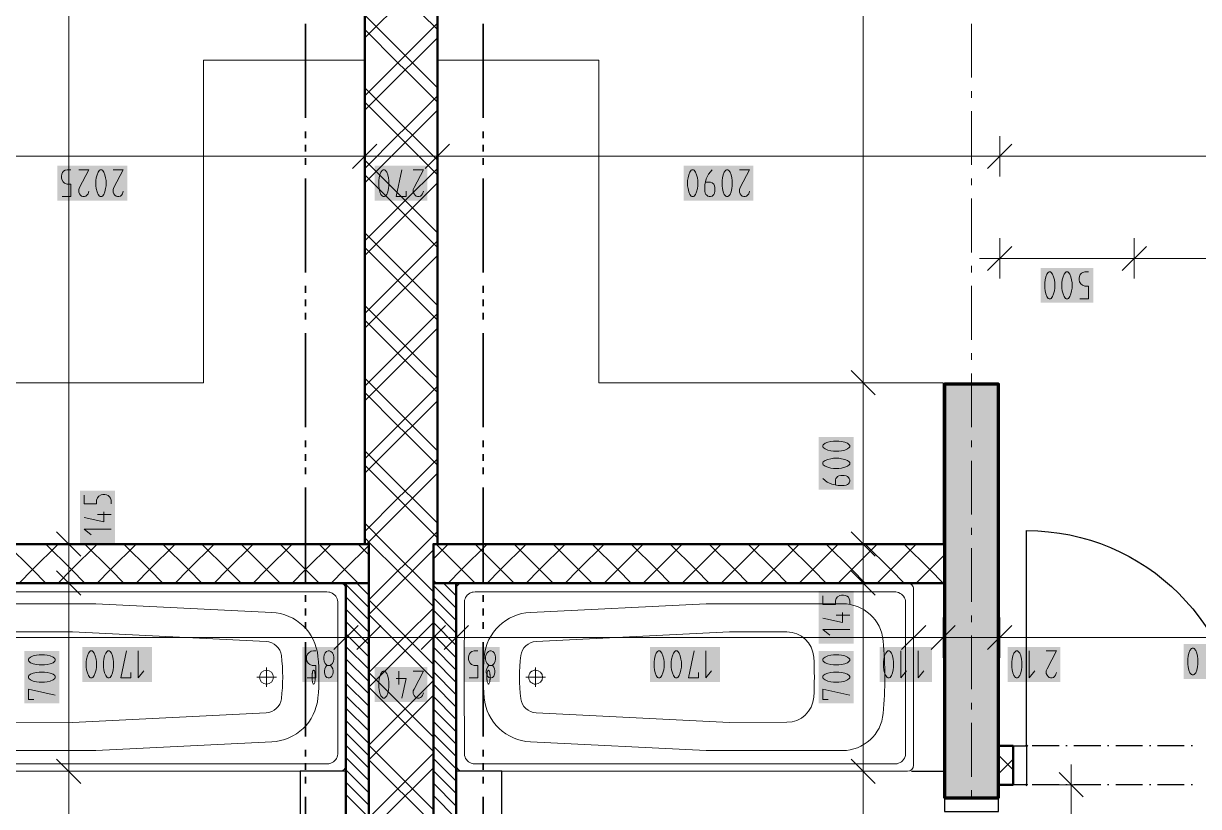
# Model space of a CAD drawing. Header units: millimetres. Extents: x 0 to 594, y 0 to 420.
# Drawn here: x 443.9 to 488.66, y 272.08 to 301.93 of the extents above; entities that cross this region are included whole.
import ezdxf

# ---------------------------------------------------------------- set-up
doc = ezdxf.new("R2010")
doc.units = ezdxf.units.MM
doc.header["$LTSCALE"] = 8
for name, color, linetype in [('PDF_Dvere', 7, 'Continuous'), ('PDF_Instalacni prizdivka do 1m', 7, 'Continuous'), ('PDF_Koty delkove', 7, 'Continuous'), ('PDF_Kuchyne', 7, 'Continuous'), ('PDF_Osy hlavni', 7, 'Continuous'), ('PDF_Pozarni useky', 7, 'Continuous'), ('PDF_Pricky sadrokarton', 7, 'Continuous'), ('PDF_Pricky zdene', 7, 'Continuous'), ('PDF_Sanita', 7, 'Continuous'), ('PDF_Steny akusticke', 7, 'Continuous'), ('PDF_Steny obvodove nosne', 7, 'Continuous')]:
    doc.layers.add(name, color=color, linetype=linetype)

msp = doc.modelspace()

# ---------------------------------------------------------------- linework, layer by layer
at = {"layer": 'PDF_Dvere', "lineweight": 25}
msp.add_lwpolyline([(482.112, 274.398), (482.112, 282.598, -0.414213), (490.312, 274.398), (490.272, 274.398)], format="xyb", dxfattribs=at)
for points in [[(482.112, 272.912), (481.599, 272.912), (481.599, 274.398), (482.112, 274.398)], [(481.036, 271.887), (481.036, 272.399), (478.986, 272.399), (478.986, 271.887)]]:
    msp.add_lwpolyline(points, close=True, dxfattribs=at)
for points in [[(483.353, 274.398), (482.328, 274.398)], [(483.661, 274.398), (483.61, 274.398)], [(484.942, 274.398), (483.917, 274.398)], [(485.25, 274.398), (485.198, 274.398)], [(486.531, 274.398), (485.506, 274.398)], [(486.838, 274.398), (486.787, 274.398)], [(488.12, 274.398), (487.095, 274.398)], [(488.427, 274.398), (488.376, 274.398)], [(483.353, 272.912), (482.328, 272.912)], [(483.661, 272.912), (483.61, 272.912)], [(484.942, 272.912), (483.917, 272.912)], [(485.25, 272.912), (485.198, 272.912)], [(486.531, 272.912), (485.506, 272.912)], [(486.838, 272.912), (486.787, 272.912)], [(488.12, 272.912), (487.095, 272.912)], [(488.427, 272.912), (488.376, 272.912)]]:
    msp.add_lwpolyline(points, dxfattribs=at)
at = {"layer": 'PDF_Dvere', "lineweight": 25, "transparency": 33554559}
for points in [[(482.176, 274.398), (482.112, 274.334), (482.112, 274.462), (482.048, 274.398)], [(482.176, 272.912), (482.112, 272.848), (482.112, 272.976), (482.048, 272.912)]]:
    msp.add_solid(points, dxfattribs=at)
at = {"layer": 'PDF_Instalacni prizdivka do 1m', "lineweight": 25}
for points in [[(456.179, 254.719), (456.179, 273.424), (454.437, 273.424), (454.437, 254.719)], [(460.383, 273.424), (460.383, 254.719), (462.125, 254.719), (462.125, 273.424)]]:
    msp.add_lwpolyline(points, close=True, dxfattribs=at)
msp.add_lwpolyline([(477.725, 273.424), (478.935, 273.424)], dxfattribs=at)
at = {"layer": 'PDF_Koty delkove', "lineweight": 18}
for points in [[(445.619, 243.7), (445.619, 246.467), (445.619, 248.005), (445.619, 251.982), (445.619, 273.425), (445.619, 280.599), (445.619, 282.086), (445.619, 330.055)], [(475.886, 243.7), (475.886, 244.698), (475.886, 246.467), (475.886, 248.005), (475.886, 254.719), (475.886, 273.424), (475.886, 280.599), (475.886, 282.086), (475.886, 288.236), (475.886, 330.055)], [(457.359, 297.327), (456.436, 296.404)], [(456.898, 297.634), (456.898, 296.866), (456.898, 296.097)], [(460.126, 297.327), (459.204, 296.404)], [(459.665, 297.634), (459.665, 296.866), (459.665, 296.097)], [(481.549, 297.327), (480.626, 296.404)], [(481.087, 297.634), (481.087, 296.866), (481.087, 296.097)], [(501.177, 296.866), (489.875, 296.866), (481.087, 296.866), (459.665, 296.866), (456.898, 296.866), (445.666, 296.866), (436.142, 296.866), (430.597, 296.866), (426.977, 296.866), (416.513, 296.866), (414.361, 296.866), (409.949, 296.866), (388.07, 296.866), (386.583, 296.866), (351.939, 296.866), (349.786, 296.866), (315.141, 296.866)], [(445.369, 295.328), (445.698, 295.328), (445.698, 295.806), (445.561, 295.806), (445.465, 295.841), (445.41, 295.892), (445.356, 295.977), (445.342, 296.045), (445.342, 296.113), (445.356, 296.182), (445.383, 296.25), (445.424, 296.301), (445.478, 296.336), (445.561, 296.353), (445.698, 296.353)], [(445.999, 296.353), (446.383, 296.353), (446.026, 295.67), (445.999, 295.601), (445.999, 295.498), (446.026, 295.431), (446.067, 295.379), (446.108, 295.345), (446.163, 295.328), (446.218, 295.328), (446.273, 295.345), (446.314, 295.379), (446.355, 295.431), (446.383, 295.532)], [(446.998, 295.516), (447.026, 295.636), (447.04, 295.737), (447.04, 295.942), (447.026, 296.045), (446.998, 296.165), (446.957, 296.267), (446.903, 296.336), (446.875, 296.353), (446.82, 296.353), (446.793, 296.336), (446.738, 296.267), (446.697, 296.165), (446.67, 296.045), (446.656, 295.942)], [(447.313, 296.353), (447.697, 296.353), (447.34, 295.67), (447.313, 295.601), (447.313, 295.498), (447.34, 295.431), (447.381, 295.379), (447.423, 295.345), (447.478, 295.328), (447.532, 295.328), (447.587, 295.345), (447.628, 295.379), (447.669, 295.431), (447.697, 295.532)], [(458.473, 295.532), (458.473, 295.328), (458.089, 295.328), (458.308, 296.353)], [(458.747, 296.353), (459.13, 296.353), (458.774, 295.67), (458.747, 295.601), (458.747, 295.498), (458.774, 295.431), (458.815, 295.379), (458.856, 295.345), (458.911, 295.328), (458.965, 295.328), (459.02, 295.345), (459.061, 295.379), (459.102, 295.431), (459.13, 295.532)], [(470.129, 296.353), (469.992, 296.182), (469.91, 296.011), (469.856, 295.772), (469.856, 295.532), (469.87, 295.465), (469.897, 295.413), (469.924, 295.379), (469.965, 295.345)], [(471.17, 296.353), (471.553, 296.353), (471.197, 295.67), (471.17, 295.601), (471.17, 295.498), (471.197, 295.431), (471.238, 295.379), (471.279, 295.345), (471.334, 295.328), (471.388, 295.328), (471.443, 295.345), (471.484, 295.379), (471.526, 295.431), (471.553, 295.532)], [(446.656, 295.942), (446.656, 295.737), (446.67, 295.636), (446.697, 295.516), (446.738, 295.413), (446.793, 295.345), (446.82, 295.328), (446.875, 295.328), (446.903, 295.345), (446.957, 295.413), (446.998, 295.516)], [(469.965, 295.345), (470.02, 295.328), (470.074, 295.328), (470.129, 295.345), (470.17, 295.379), (470.198, 295.413), (470.225, 295.465), (470.239, 295.532), (470.239, 295.67), (470.225, 295.737), (470.198, 295.806), (470.129, 295.857), (470.074, 295.875), (469.883, 295.875)], [(481.087, 293.741), (481.087, 292.972), (481.087, 292.203)], [(486.212, 293.741), (486.212, 292.972), (486.212, 292.203)], [(481.549, 293.433), (480.626, 292.511)], [(486.673, 293.433), (485.75, 292.511)], [(481.087, 292.972), (480.319, 292.972)], [(545.764, 292.972), (526.093, 292.972), (509.07, 292.972), (503.945, 292.972), (501.177, 292.972), (486.212, 292.972), (481.087, 292.972)], [(483.758, 292.373), (483.704, 292.442), (483.676, 292.459), (483.622, 292.459), (483.594, 292.442), (483.54, 292.373), (483.499, 292.271), (483.472, 292.151), (483.458, 292.048)], [(483.458, 292.048), (483.458, 291.843), (483.472, 291.742), (483.499, 291.622), (483.54, 291.52), (483.594, 291.451), (483.622, 291.434), (483.676, 291.434), (483.704, 291.451), (483.758, 291.52), (483.799, 291.622), (483.827, 291.742), (483.841, 291.843), (483.841, 292.048), (483.827, 292.151), (483.799, 292.271), (483.758, 292.373)], [(484.142, 291.434), (484.47, 291.434), (484.47, 291.912), (484.333, 291.912), (484.238, 291.947), (484.183, 291.998), (484.129, 292.083), (484.115, 292.151), (484.115, 292.22), (484.129, 292.288), (484.156, 292.356), (484.197, 292.407), (484.251, 292.442), (484.333, 292.459), (484.47, 292.459)], [(476.347, 287.774), (475.424, 288.697)], [(476.654, 288.236), (475.886, 288.236), (475.117, 288.236)], [(474.962, 286.01), (474.757, 286.01), (474.656, 285.996), (474.536, 285.969), (474.433, 285.927), (474.365, 285.873), (474.348, 285.845), (474.348, 285.791)], [(474.348, 285.791), (474.365, 285.763), (474.433, 285.709), (474.536, 285.668), (474.656, 285.64), (474.757, 285.626), (474.962, 285.626), (475.065, 285.64), (475.185, 285.668), (475.287, 285.709), (475.356, 285.763), (475.373, 285.791), (475.373, 285.845), (475.356, 285.873), (475.287, 285.927), (475.185, 285.969), (475.065, 285.996), (474.962, 286.01)], [(474.877, 284.627), (474.912, 284.654), (474.962, 284.682), (475.031, 284.695), (475.167, 284.695), (475.236, 284.682), (475.287, 284.654), (475.321, 284.627), (475.356, 284.586), (475.373, 284.531), (475.373, 284.477), (475.356, 284.422), (475.321, 284.381), (475.287, 284.354), (475.236, 284.326), (475.167, 284.312), (474.928, 284.312), (474.689, 284.367), (474.518, 284.449), (474.348, 284.586)], [(474.826, 284.34), (474.826, 284.531), (474.843, 284.586), (474.877, 284.627)], [(446.206, 283.945), (446.206, 283.617), (446.684, 283.617), (446.684, 283.754), (446.719, 283.849), (446.77, 283.904), (446.855, 283.958), (446.923, 283.972), (446.991, 283.972), (447.06, 283.958), (447.128, 283.931), (447.179, 283.89), (447.214, 283.836)], [(447.214, 283.836), (447.231, 283.754), (447.231, 283.617)], [(446.957, 283.315), (446.957, 282.932), (446.206, 283.097)], [(447.231, 283.206), (446.719, 283.206)], [(446.081, 281.624), (445.158, 282.547)], [(447.231, 282.658), (446.206, 282.658), (446.479, 282.44)], [(476.347, 281.624), (475.424, 282.547)], [(446.388, 282.086), (445.619, 282.086), (444.851, 282.086)], [(476.654, 282.086), (475.886, 282.086), (475.117, 282.086)], [(446.081, 280.138), (445.158, 281.061)], [(476.347, 280.138), (475.424, 281.061)], [(446.388, 280.599), (445.619, 280.599), (444.851, 280.599)], [(476.654, 280.599), (475.886, 280.599), (475.117, 280.599)], [(474.348, 280.111), (474.348, 279.783), (474.826, 279.783), (474.826, 279.92), (474.861, 280.015), (474.912, 280.07), (474.997, 280.124), (475.065, 280.138), (475.133, 280.138), (475.202, 280.124), (475.27, 280.097), (475.321, 280.056), (475.356, 280.002), (475.373, 279.92), (475.373, 279.783)], [(475.099, 279.481), (475.099, 279.098), (474.348, 279.263)], [(475.373, 279.372), (474.861, 279.372)], [(456.641, 278.982), (455.718, 278.06)], [(456.179, 279.29), (456.179, 278.521), (456.179, 277.752)], [(457.513, 278.982), (456.59, 278.06)], [(457.051, 279.29), (457.051, 278.521), (457.051, 277.752)], [(459.973, 278.982), (459.05, 278.06)], [(459.511, 279.29), (459.511, 278.521), (459.511, 277.752)], [(460.844, 278.982), (459.921, 278.06)], [(460.383, 279.29), (460.383, 278.521), (460.383, 277.752)], [(478.269, 278.982), (477.346, 278.06)], [(477.807, 279.29), (477.807, 278.521), (477.807, 277.752)], [(479.396, 278.982), (478.474, 278.06)], [(478.935, 279.29), (478.935, 278.521), (478.935, 277.752)], [(481.549, 278.982), (480.626, 278.06)], [(481.087, 279.29), (481.087, 278.521), (481.087, 277.752)], [(503.945, 278.521), (501.497, 278.521), (501.177, 278.521), (493.387, 278.521), (481.087, 278.521), (478.935, 278.521), (477.807, 278.521), (460.383, 278.521), (459.511, 278.521), (457.051, 278.521), (456.179, 278.521), (438.755, 278.521), (437.628, 278.521), (436.142, 278.521)], [(475.373, 278.824), (474.348, 278.824), (474.621, 278.606)], [(446.673, 277.392), (446.673, 277.597), (446.659, 277.7), (446.631, 277.82), (446.59, 277.922), (446.536, 277.991), (446.508, 278.009), (446.454, 278.009), (446.426, 277.991), (446.372, 277.922), (446.331, 277.82), (446.303, 277.7), (446.289, 277.597)], [(447.987, 277.188), (447.987, 276.984), (447.604, 276.984), (447.822, 278.009)], [(448.261, 278.009), (448.261, 276.984), (448.479, 277.256)], [(460.871, 276.984), (461.199, 276.984), (461.199, 277.461), (461.062, 277.461), (460.967, 277.496), (460.912, 277.547), (460.858, 277.632), (460.844, 277.7), (460.844, 277.769), (460.858, 277.837), (460.885, 277.905), (460.926, 277.956), (460.98, 277.991), (461.062, 278.009), (461.199, 278.009)], [(468.287, 277.291), (468.301, 277.392), (468.301, 277.597), (468.287, 277.7), (468.259, 277.82), (468.218, 277.922), (468.164, 277.991), (468.136, 278.009), (468.082, 278.009), (468.054, 277.991), (468, 277.922), (467.959, 277.82), (467.932, 277.7), (467.918, 277.597)], [(469.615, 277.188), (469.615, 276.984), (469.232, 276.984), (469.45, 278.009)], [(469.889, 278.009), (469.889, 276.984), (470.107, 277.256)], [(477.031, 277.701), (477.003, 277.82), (476.962, 277.923), (476.908, 277.992), (476.88, 278.009), (476.826, 278.009), (476.798, 277.992), (476.744, 277.923), (476.703, 277.82), (476.675, 277.701), (476.661, 277.598)], [(477.319, 278.009), (477.319, 276.984), (477.537, 277.257)], [(477.976, 278.009), (477.976, 276.984), (478.194, 277.257)], [(482.205, 278.009), (482.205, 276.984), (482.424, 277.256)], [(482.862, 278.009), (483.246, 278.009), (482.89, 277.325), (482.862, 277.256), (482.862, 277.154), (482.89, 277.086), (482.931, 277.035), (482.972, 277)], [(446.289, 277.597), (446.289, 277.392), (446.303, 277.291), (446.331, 277.171), (446.372, 277.069), (446.426, 277), (446.454, 276.984), (446.508, 276.984), (446.536, 277), (446.59, 277.069), (446.631, 277.171), (446.659, 277.291), (446.673, 277.392)], [(467.918, 277.597), (467.918, 277.392), (467.932, 277.291), (467.959, 277.171), (468, 277.069), (468.054, 277), (468.082, 276.984), (468.136, 276.984), (468.164, 277), (468.218, 277.069), (468.259, 277.171), (468.287, 277.291)], [(476.661, 277.598), (476.661, 277.393), (476.675, 277.292), (476.703, 277.172), (476.744, 277.069), (476.798, 277), (476.826, 276.984), (476.88, 276.984), (476.908, 277), (476.962, 277.069), (477.003, 277.172), (477.031, 277.292), (477.045, 277.393), (477.045, 277.598), (477.031, 277.701)], [(444.696, 277.204), (444.491, 277.204), (444.389, 277.19), (444.269, 277.163), (444.167, 277.122), (444.098, 277.068), (444.082, 277.04), (444.082, 276.985), (444.098, 276.958), (444.167, 276.903), (444.269, 276.862), (444.389, 276.834), (444.491, 276.82), (444.696, 276.82), (444.798, 276.834), (444.918, 276.862), (445.021, 276.903), (445.089, 276.958), (445.107, 276.985), (445.107, 277.04), (445.089, 277.068), (445.021, 277.122), (444.918, 277.163), (444.798, 277.19), (444.696, 277.204)], [(455.581, 277.461), (455.608, 277.444), (455.649, 277.392), (455.676, 277.325), (455.69, 277.256), (455.69, 277.188), (455.676, 277.12), (455.649, 277.051), (455.594, 277), (455.553, 276.984), (455.499, 276.984), (455.458, 277), (455.403, 277.051), (455.376, 277.12), (455.362, 277.188), (455.362, 277.256), (455.376, 277.325), (455.403, 277.392), (455.444, 277.444), (455.471, 277.461)], [(457.432, 276.829), (457.432, 276.624), (457.446, 276.522), (457.473, 276.402), (457.515, 276.3), (457.569, 276.231), (457.597, 276.215), (457.651, 276.215), (457.679, 276.231), (457.733, 276.3), (457.774, 276.402), (457.802, 276.522), (457.816, 276.624), (457.816, 276.829), (457.802, 276.931), (457.774, 277.051), (457.733, 277.154), (457.679, 277.222), (457.651, 277.24)], [(457.651, 277.24), (457.597, 277.24), (457.569, 277.222), (457.515, 277.154), (457.473, 277.051), (457.446, 276.931), (457.432, 276.829)], [(458.199, 277.24), (458.199, 276.727)], [(458.747, 277.24), (459.13, 277.24), (458.774, 276.556), (458.747, 276.487), (458.747, 276.385), (458.774, 276.317), (458.815, 276.266), (458.856, 276.231), (458.911, 276.215), (458.965, 276.215), (459.02, 276.231), (459.061, 276.266), (459.102, 276.317), (459.13, 276.419)], [(461.747, 277.461), (461.774, 277.444), (461.815, 277.392), (461.842, 277.325), (461.856, 277.256), (461.856, 277.188), (461.842, 277.12), (461.815, 277.051), (461.76, 277), (461.719, 276.984), (461.665, 276.984), (461.624, 277), (461.569, 277.051), (461.542, 277.12), (461.528, 277.188), (461.528, 277.256), (461.542, 277.325), (461.569, 277.392)], [(461.569, 277.392), (461.61, 277.444), (461.637, 277.461)], [(474.962, 277.204), (474.757, 277.204), (474.656, 277.19), (474.536, 277.163), (474.433, 277.122), (474.365, 277.068), (474.348, 277.04), (474.348, 276.985), (474.365, 276.957), (474.433, 276.903), (474.536, 276.862), (474.656, 276.834), (474.757, 276.82), (474.962, 276.82), (475.065, 276.834), (475.185, 276.862), (475.287, 276.903), (475.356, 276.957), (475.373, 276.985), (475.373, 277.04), (475.356, 277.068)], [(475.356, 277.068), (475.287, 277.122), (475.185, 277.163), (475.065, 277.19), (474.962, 277.204)], [(482.972, 277), (483.027, 276.984), (483.081, 276.984), (483.136, 277), (483.177, 277.035), (483.218, 277.086), (483.246, 277.188)], [(458.089, 276.966), (458.473, 276.966), (458.308, 276.215)], [(444.286, 276.163), (444.082, 276.163), (444.082, 276.547), (445.107, 276.328)], [(474.552, 276.163), (474.348, 276.163), (474.348, 276.547), (475.373, 276.328)], [(446.081, 272.963), (445.158, 273.886)], [(476.347, 272.963), (475.424, 273.886)], [(483.811, 272.912), (483.811, 273.681)], [(446.388, 273.425), (445.619, 273.425), (444.851, 273.425)], [(476.654, 273.424), (475.886, 273.424), (475.117, 273.424)], [(484.272, 272.451), (483.35, 273.373)], [(484.58, 272.912), (483.811, 272.912), (483.042, 272.912)], [(483.811, 250.465), (483.811, 268.3), (483.811, 272.912)]]:
    msp.add_lwpolyline(points, dxfattribs=at)
for points in [[(457.432, 295.942), (457.432, 295.737), (457.446, 295.636), (457.473, 295.516), (457.515, 295.413), (457.569, 295.345), (457.597, 295.328), (457.651, 295.328), (457.679, 295.345), (457.733, 295.413), (457.774, 295.516), (457.802, 295.636), (457.816, 295.737), (457.816, 295.942), (457.802, 296.045), (457.774, 296.165), (457.733, 296.267), (457.679, 296.336), (457.651, 296.353), (457.597, 296.353), (457.569, 296.336), (457.515, 296.267), (457.473, 296.165), (457.446, 296.045)], [(469.199, 295.942), (469.199, 295.737), (469.213, 295.636), (469.24, 295.516), (469.281, 295.413), (469.335, 295.345), (469.363, 295.328), (469.417, 295.328), (469.445, 295.345), (469.499, 295.413), (469.54, 295.516), (469.568, 295.636), (469.582, 295.737), (469.582, 295.942), (469.568, 296.045), (469.54, 296.165), (469.499, 296.267), (469.445, 296.336), (469.417, 296.353), (469.363, 296.353), (469.335, 296.336), (469.281, 296.267), (469.24, 296.165), (469.213, 296.045)], [(470.513, 295.942), (470.513, 295.737), (470.527, 295.636), (470.554, 295.516), (470.595, 295.413), (470.649, 295.345), (470.677, 295.328), (470.731, 295.328), (470.759, 295.345), (470.813, 295.413), (470.855, 295.516), (470.882, 295.636), (470.896, 295.737), (470.896, 295.942), (470.882, 296.045), (470.855, 296.165), (470.813, 296.267), (470.759, 296.336), (470.731, 296.353), (470.677, 296.353), (470.649, 296.336), (470.595, 296.267), (470.554, 296.165), (470.527, 296.045)], [(482.801, 292.048), (482.801, 291.843), (482.815, 291.742), (482.842, 291.622), (482.883, 291.52), (482.937, 291.451), (482.965, 291.434), (483.019, 291.434), (483.047, 291.451), (483.101, 291.52), (483.142, 291.622), (483.17, 291.742), (483.184, 291.843), (483.184, 292.048), (483.17, 292.151), (483.142, 292.271), (483.101, 292.373), (483.047, 292.442), (483.019, 292.459), (482.965, 292.459), (482.937, 292.442), (482.883, 292.373), (482.842, 292.271), (482.815, 292.151)], [(474.962, 285.353), (474.757, 285.353), (474.656, 285.339), (474.536, 285.311), (474.433, 285.27), (474.365, 285.216), (474.348, 285.188), (474.348, 285.134), (474.365, 285.106), (474.433, 285.052), (474.536, 285.011), (474.656, 284.983), (474.757, 284.969), (474.962, 284.969), (475.065, 284.983), (475.185, 285.011), (475.287, 285.052), (475.356, 285.106), (475.373, 285.134), (475.373, 285.188), (475.356, 285.216), (475.287, 285.27), (475.185, 285.311), (475.065, 285.339)], [(446.947, 277.597), (446.947, 277.392), (446.96, 277.291), (446.988, 277.171), (447.029, 277.069), (447.083, 277), (447.111, 276.984), (447.165, 276.984), (447.193, 277), (447.247, 277.069), (447.288, 277.171), (447.316, 277.291), (447.33, 277.392), (447.33, 277.597), (447.316, 277.7), (447.288, 277.82), (447.247, 277.922), (447.193, 277.991), (447.165, 278.009), (447.111, 278.009), (447.083, 277.991), (447.029, 277.922), (446.988, 277.82), (446.96, 277.7)], [(455.335, 277.769), (455.335, 277.7), (455.349, 277.615), (455.389, 277.53), (455.444, 277.479), (455.471, 277.461), (455.581, 277.461), (455.608, 277.479), (455.663, 277.53), (455.704, 277.615), (455.718, 277.7), (455.718, 277.769), (455.704, 277.854), (455.663, 277.94), (455.608, 277.991), (455.553, 278.009), (455.499, 278.009), (455.444, 277.991), (455.389, 277.94), (455.349, 277.854)], [(461.501, 277.769), (461.501, 277.7), (461.515, 277.615), (461.555, 277.53), (461.61, 277.479), (461.637, 277.461), (461.747, 277.461), (461.774, 277.479), (461.829, 277.53), (461.87, 277.615), (461.884, 277.7), (461.884, 277.769), (461.87, 277.854), (461.829, 277.94), (461.774, 277.991), (461.719, 278.009), (461.665, 278.009), (461.61, 277.991), (461.555, 277.94), (461.515, 277.854)], [(468.575, 277.597), (468.575, 277.392), (468.589, 277.291), (468.616, 277.171), (468.657, 277.069), (468.711, 277), (468.739, 276.984), (468.793, 276.984), (468.821, 277), (468.875, 277.069), (468.916, 277.171), (468.944, 277.291), (468.958, 277.392), (468.958, 277.597), (468.944, 277.7), (468.916, 277.82), (468.875, 277.922), (468.821, 277.991), (468.793, 278.009), (468.739, 278.009), (468.711, 277.991), (468.657, 277.922), (468.616, 277.82), (468.589, 277.7)], [(481.548, 277.597), (481.548, 277.392), (481.562, 277.291), (481.589, 277.171), (481.631, 277.069), (481.685, 277), (481.713, 276.984), (481.767, 276.984), (481.795, 277), (481.849, 277.069), (481.89, 277.171), (481.918, 277.291), (481.932, 277.392), (481.932, 277.597), (481.918, 277.7), (481.89, 277.82), (481.849, 277.922), (481.795, 277.991), (481.767, 278.009), (481.713, 278.009), (481.685, 277.991), (481.631, 277.922), (481.589, 277.82), (481.562, 277.7)], [(488.253, 277.709), (488.253, 277.504), (488.267, 277.402), (488.294, 277.282), (488.335, 277.18), (488.39, 277.111), (488.417, 277.095), (488.472, 277.095), (488.5, 277.111), (488.554, 277.18), (488.595, 277.282), (488.623, 277.402), (488.637, 277.504), (488.637, 277.709), (488.623, 277.811), (488.595, 277.931), (488.554, 278.033), (488.5, 278.102), (488.472, 278.12), (488.417, 278.12), (488.39, 278.102), (488.335, 278.033), (488.294, 277.931), (488.267, 277.811)], [(444.696, 277.861), (444.491, 277.861), (444.389, 277.847), (444.269, 277.82), (444.167, 277.779), (444.098, 277.725), (444.082, 277.697), (444.082, 277.642), (444.098, 277.615), (444.167, 277.56), (444.269, 277.519), (444.389, 277.491), (444.491, 277.477), (444.696, 277.477), (444.798, 277.491), (444.918, 277.519), (445.021, 277.56), (445.089, 277.615), (445.107, 277.642), (445.107, 277.697), (445.089, 277.725), (445.021, 277.779), (444.918, 277.82), (444.798, 277.847)], [(474.962, 277.861), (474.757, 277.861), (474.656, 277.847), (474.536, 277.82), (474.433, 277.779), (474.365, 277.725), (474.348, 277.697), (474.348, 277.642), (474.365, 277.615), (474.433, 277.56), (474.536, 277.519), (474.656, 277.491), (474.757, 277.477), (474.962, 277.477), (475.065, 277.491), (475.185, 277.519), (475.287, 277.56), (475.356, 277.615), (475.373, 277.642), (475.373, 277.697), (475.356, 277.725), (475.287, 277.779), (475.185, 277.82), (475.065, 277.847)]]:
    msp.add_lwpolyline(points, close=True, dxfattribs=at)
msp.add_lwpolyline([(454.705, 276.984), (455.033, 276.984), (455.033, 277.461), (454.896, 277.461), (454.801, 277.496), (454.746, 277.547, -0.753191), (455.033, 278.009)], format="xyb", dxfattribs=at)
at = {"layer": 'PDF_Koty delkove', "color": 7, "lineweight": 18, "true_color": 0xffffff, "transparency": 33554559}
for points in [[(447.851, 296.507), (445.189, 296.507), (447.851, 295.175), (445.189, 295.175)], [(459.284, 296.507), (457.279, 296.507), (459.284, 295.175), (457.279, 295.175)], [(471.707, 296.507), (469.045, 296.507), (471.707, 295.175), (469.045, 295.175)], [(484.652, 292.613), (482.647, 292.613), (484.652, 291.281), (482.647, 291.281)], [(475.527, 284.158), (475.527, 286.163), (474.194, 284.158), (474.194, 286.163)], [(447.385, 282.121), (447.385, 284.126), (446.052, 282.121), (446.052, 284.126)], [(475.527, 278.287), (475.527, 280.292), (474.194, 278.287), (474.194, 280.292)], [(445.261, 276.01), (445.261, 278.014), (443.928, 276.01), (443.928, 278.014)], [(448.798, 278.162), (446.136, 278.162), (448.798, 276.83), (446.136, 276.83)], [(455.872, 278.162), (454.524, 278.162), (455.872, 276.83), (454.524, 276.83)], [(462.038, 278.162), (460.69, 278.162), (462.038, 276.83), (460.69, 276.83)], [(470.426, 278.162), (467.764, 278.162), (470.426, 276.83), (467.764, 276.83)], [(475.527, 276.009), (475.527, 278.014), (474.194, 276.009), (474.194, 278.014)], [(478.513, 278.163), (476.508, 278.163), (478.513, 276.83), (476.508, 276.83)], [(483.4, 278.162), (481.395, 278.162), (483.4, 276.83), (481.395, 276.83)], [(490.762, 278.273), (488.1, 278.273), (490.762, 276.941), (488.1, 276.941)], [(459.284, 277.394), (457.279, 277.394), (459.284, 276.061), (457.279, 276.061)]]:
    msp.add_solid(points, dxfattribs=at)
at = {"layer": 'PDF_Kuchyne', "lineweight": 13}
msp.add_lwpolyline([(456.898, 288.236), (456.898, 300.536), (450.748, 300.536), (450.748, 288.236), (438.448, 288.236), (438.448, 282.086), (456.898, 282.086), (456.898, 288.236)], dxfattribs=at)
msp.add_lwpolyline([(459.665, 288.236), (459.665, 300.535), (465.815, 300.535), (465.815, 288.236), (478.935, 288.236), (478.935, 282.086), (459.665, 282.086)], close=True, dxfattribs=at)
at = {"layer": 'PDF_Osy hlavni', "lineweight": 18}
for points in [[(480.011, 299.867), (480.011, 301.917)], [(480.011, 299.098), (480.011, 299.354)], [(480.011, 296.536), (480.011, 298.586)], [(480.011, 295.767), (480.011, 296.023)], [(480.011, 293.204), (480.011, 295.254)], [(480.011, 292.436), (480.011, 292.692)], [(480.011, 289.873), (480.011, 291.923)], [(480.011, 289.104), (480.011, 289.361)], [(480.011, 286.542), (480.011, 288.592)], [(480.011, 285.773), (480.011, 286.029)], [(480.011, 283.211), (480.011, 285.261)], [(480.011, 282.442), (480.011, 282.698)], [(480.011, 279.88), (480.011, 281.929)], [(480.011, 279.111), (480.011, 279.367)], [(480.011, 276.548), (480.011, 278.598)], [(480.011, 275.78), (480.011, 276.036)], [(480.011, 273.217), (480.011, 275.267)], [(480.011, 272.448), (480.011, 272.705)]]:
    msp.add_lwpolyline(points, dxfattribs=at)
at = {"layer": 'PDF_Pozarni useky', "lineweight": 35}
for points in [[(454.643, 298.329), (454.643, 301.917)], [(461.408, 298.329), (461.408, 301.917)], [(454.643, 297.561), (454.643, 297.817)], [(461.408, 297.561), (461.408, 297.817)], [(454.643, 297.048), (454.643, 297.304)], [(461.408, 297.048), (461.408, 297.304)], [(454.643, 296.536), (454.643, 296.792)], [(461.408, 296.536), (461.408, 296.792)], [(454.643, 292.436), (454.643, 296.023)], [(461.408, 292.436), (461.408, 296.023)], [(454.643, 291.667), (454.643, 291.923)], [(461.408, 291.667), (461.408, 291.923)], [(454.643, 291.154), (454.643, 291.411)], [(461.408, 291.154), (461.408, 291.411)], [(454.643, 290.642), (454.643, 290.898)], [(461.408, 290.642), (461.408, 290.898)], [(454.643, 286.542), (454.643, 290.129)], [(461.408, 286.542), (461.408, 290.129)], [(454.643, 285.773), (454.643, 286.029)], [(461.408, 285.773), (461.408, 286.029)], [(454.643, 285.261), (454.643, 285.517)], [(461.408, 285.261), (461.408, 285.517)], [(454.643, 284.748), (454.643, 285.004)], [(461.408, 284.748), (461.408, 285.004)], [(454.643, 280.648), (454.643, 284.236)], [(461.408, 280.648), (461.408, 284.236)], [(454.643, 279.88), (454.643, 280.136)], [(461.408, 279.88), (461.408, 280.136)], [(454.643, 279.367), (454.643, 279.623)], [(461.408, 279.367), (461.408, 279.623)], [(454.643, 278.855), (454.643, 279.111)], [(461.408, 278.855), (461.408, 279.111)], [(454.643, 274.755), (454.643, 278.342)], [(461.408, 274.755), (461.408, 278.342)], [(454.643, 273.986), (454.643, 274.242)], [(461.408, 273.986), (461.408, 274.242)], [(454.643, 273.473), (454.643, 273.73)], [(461.408, 273.473), (461.408, 273.73)], [(454.643, 272.961), (454.643, 273.217)], [(461.408, 272.961), (461.408, 273.217)], [(454.643, 268.861), (454.643, 272.448)], [(461.408, 268.861), (461.408, 272.448)]]:
    msp.add_lwpolyline(points, dxfattribs=at)
at = {"layer": 'PDF_Pricky sadrokarton', "lineweight": 50}
for points in [[(457.051, 254.719), (457.051, 280.599), (456.179, 280.599), (456.179, 273.424), (456.179, 254.719)], [(459.511, 280.599), (459.511, 254.719), (460.383, 254.719), (460.383, 273.424), (460.383, 280.599)]]:
    msp.add_lwpolyline(points, close=True, dxfattribs=at)
at = {"layer": 'PDF_Pricky sadrokarton', "lineweight": 9}
for points in [[(457.051, 279.671), (456.179, 280.542)], [(457.051, 280.142), (456.593, 280.599)], [(460.383, 279.636), (459.511, 280.507)], [(460.383, 280.107), (459.891, 280.599)], [(460.383, 280.578), (460.362, 280.599)], [(457.051, 279.199), (456.179, 280.071)], [(460.383, 279.165), (459.511, 280.036)], [(457.051, 278.728), (456.179, 279.6)], [(460.383, 278.694), (459.511, 279.565)], [(457.051, 278.257), (456.179, 279.128)], [(460.383, 278.223), (459.511, 279.094)], [(457.051, 277.786), (456.179, 278.657)], [(460.383, 277.752), (459.511, 278.623)], [(457.051, 277.315), (456.179, 278.186)], [(460.383, 277.281), (459.511, 278.152)], [(457.051, 276.844), (456.179, 277.715)], [(460.383, 276.81), (459.511, 277.681)], [(457.051, 276.373), (456.179, 277.244)], [(460.383, 276.339), (459.511, 277.21)], [(457.051, 275.902), (456.179, 276.773)], [(460.383, 275.867), (459.511, 276.739)], [(457.051, 275.431), (456.179, 276.302)], [(460.383, 275.396), (459.511, 276.268)], [(457.051, 274.959), (456.179, 275.831)], [(460.383, 274.925), (459.511, 275.796)], [(457.051, 274.488), (456.179, 275.36)], [(460.383, 274.454), (459.511, 275.325)], [(457.051, 274.017), (456.179, 274.888)], [(460.383, 273.983), (459.511, 274.854)], [(457.051, 273.546), (456.179, 274.417)], [(460.383, 273.512), (459.511, 274.383)], [(457.051, 273.075), (456.179, 273.946)], [(460.383, 273.041), (459.511, 273.912)], [(457.051, 272.604), (456.179, 273.475)], [(460.383, 272.57), (459.511, 273.441)], [(457.051, 272.133), (456.179, 273.004)], [(460.383, 272.099), (459.511, 272.97)], [(457.051, 271.662), (456.179, 272.533)], [(460.383, 271.627), (459.511, 272.499)]]:
    msp.add_lwpolyline(points, dxfattribs=at)
at = {"layer": 'PDF_Pricky zdene', "lineweight": 50}
for points in [[(435.629, 274.911), (436.142, 274.911), (436.142, 280.599), (436.142, 282.086), (456.898, 282.086), (457.051, 282.086), (457.051, 280.599), (437.628, 280.599), (437.628, 274.911), (437.628, 273.425), (436.5, 273.425), (435.629, 273.425), (435.629, 274.911)], [(481.599, 274.398), (481.087, 274.398), (481.036, 274.398), (481.036, 272.912), (481.087, 272.912), (481.599, 272.912)], [(481.599, 274.398), (481.599, 272.912)]]:
    msp.add_lwpolyline(points, dxfattribs=at)
at = {"layer": 'PDF_Pricky zdene', "lineweight": 9}
for points in [[(444.752, 280.599), (444.239, 281.112), (443.265, 282.086)], [(445.213, 282.086), (444.239, 281.112), (443.727, 280.599)], [(446.238, 280.599), (445.725, 281.112), (444.752, 282.086)], [(446.699, 282.086), (445.725, 281.112), (445.213, 280.599)], [(447.724, 280.599), (447.211, 281.112), (446.238, 282.086)], [(448.185, 282.086), (447.211, 281.112), (446.699, 280.599)], [(449.21, 280.599), (448.698, 281.112), (447.724, 282.086)], [(449.671, 282.086), (448.698, 281.112), (448.185, 280.599)], [(450.696, 280.599), (450.184, 281.112), (449.21, 282.086)], [(451.158, 282.086), (450.184, 281.112), (449.671, 280.599)], [(452.183, 280.599), (451.67, 281.112), (450.696, 282.086)], [(452.644, 282.086), (451.67, 281.112), (451.158, 280.599)], [(453.669, 280.599), (453.156, 281.112), (452.183, 282.086)], [(454.13, 282.086), (453.156, 281.112), (452.644, 280.599)], [(455.155, 280.599), (454.643, 281.112), (453.669, 282.086)], [(455.616, 282.086), (454.643, 281.112), (454.13, 280.599)], [(456.641, 280.599), (456.129, 281.112), (455.155, 282.086)], [(457.051, 282.034), (456.129, 281.112), (455.616, 280.599)], [(457.051, 281.676), (456.641, 282.086)], [(460.075, 282.086), (459.511, 281.522)], [(461.1, 280.599), (460.588, 281.112), (459.614, 282.086)], [(461.561, 282.086), (460.588, 281.112), (460.075, 280.599)], [(462.586, 280.599), (462.074, 281.112), (461.1, 282.086)], [(463.048, 282.086), (462.074, 281.112), (461.561, 280.599)], [(464.073, 280.599), (463.56, 281.112), (462.586, 282.086)], [(464.534, 282.086), (463.56, 281.112), (463.048, 280.599)], [(465.559, 280.599), (465.046, 281.112), (464.073, 282.086)], [(466.02, 282.086), (465.046, 281.112), (464.534, 280.599)], [(467.045, 280.599), (466.533, 281.112), (465.559, 282.086)], [(467.506, 282.086), (466.533, 281.112), (466.02, 280.599)], [(468.531, 280.599), (468.019, 281.112), (467.045, 282.086)], [(468.993, 282.086), (468.019, 281.112), (467.506, 280.599)], [(470.018, 280.599), (469.505, 281.112), (468.531, 282.086)], [(470.479, 282.086), (469.505, 281.112), (468.993, 280.599)], [(471.504, 280.599), (470.991, 281.112), (470.018, 282.086)], [(471.965, 282.086), (470.991, 281.112), (470.479, 280.599)], [(472.99, 280.599), (472.478, 281.112), (471.504, 282.086)], [(473.451, 282.086), (472.478, 281.112), (471.965, 280.599)], [(474.476, 280.599), (473.964, 281.112), (472.99, 282.086)], [(474.937, 282.086), (473.964, 281.112), (473.451, 280.599)], [(475.962, 280.599), (475.45, 281.112), (474.476, 282.086)], [(476.424, 282.086), (475.45, 281.112), (474.937, 280.599)], [(477.449, 280.599), (476.936, 281.112), (475.962, 282.086)], [(477.91, 282.086), (476.936, 281.112), (476.424, 280.599)], [(478.935, 280.599), (478.422, 281.112), (477.449, 282.086)], [(478.986, 282.034), (478.935, 282.086)], [(478.986, 281.676), (478.422, 281.112), (477.91, 280.599)], [(459.614, 280.599), (459.511, 280.702)], [(481.599, 273.476), (481.395, 273.681), (481.036, 274.039)], [(481.599, 273.885), (481.395, 273.681), (481.036, 273.322)]]:
    msp.add_lwpolyline(points, dxfattribs=at)
at = {"layer": 'PDF_Pricky zdene', "lineweight": 50}
msp.add_lwpolyline([(459.511, 280.599), (478.935, 280.599), (478.986, 280.599), (478.986, 282.086), (478.935, 282.086), (459.665, 282.086), (459.511, 282.086)], close=True, dxfattribs=at)
at = {"layer": 'PDF_Sanita', "lineweight": 13}
for points in [[(438.99, 280.599), (438.99, 280.599), (455.944, 280.599, -0.414221), (456.179, 280.364), (456.179, 273.66, -0.414189), (455.944, 273.424), (438.99, 273.424, -0.414195), (438.755, 273.66), (438.755, 280.364, -0.41423)], [(477.572, 280.599), (477.572, 280.599), (460.618, 280.599, 0.41423), (460.383, 280.364), (460.383, 273.66, 0.414195), (460.618, 273.424), (477.572, 273.424, 0.414195), (477.807, 273.66), (477.807, 280.364, 0.41423)], [(453.351, 279.48), (446.656, 279.81), (441.465, 279.81, 0.387975), (439.914, 278.393, 0.045237), (439.914, 275.631, 0.387975), (441.465, 274.214), (446.656, 274.214), (453.351, 274.544, 0.372028), (455.116, 276.227, 0.048476), (455.116, 277.797, 0.372021)], [(463.21, 279.48, 0.372021), (461.446, 277.797, 0.048476), (461.446, 276.227, 0.37203), (463.211, 274.544), (469.906, 274.214), (475.097, 274.214, 0.387971), (476.648, 275.631, 0.045237), (476.648, 278.393, 0.387968), (475.097, 279.81), (469.906, 279.81)], [(463.406, 276.745, 0.41421), (463.673, 277.012, 0.41421), (463.406, 277.278, 0.414216), (463.14, 277.012, 0.414216)]]:
    msp.add_lwpolyline(points, format="xyb", close=True, dxfattribs=at)
for points in [[(447.467, 280.261), (439.435, 280.259)], [(455.872, 276.981), (455.87, 279.885), (455.861, 279.943), (455.844, 279.999), (455.821, 280.049), (455.792, 280.094), (455.758, 280.135), (455.711, 280.177), (455.662, 280.209), (455.61, 280.234), (455.572, 280.246), (455.533, 280.255), (455.456, 280.261), (447.467, 280.261)], [(460.69, 276.981), (460.692, 279.885), (460.701, 279.943), (460.718, 279.999), (460.741, 280.049), (460.77, 280.094), (460.804, 280.135), (460.851, 280.177), (460.9, 280.209), (460.952, 280.234), (460.99, 280.246), (461.029, 280.255), (461.106, 280.261), (469.095, 280.261)], [(469.095, 280.261), (477.127, 280.259), (477.185, 280.25), (477.237, 280.234), (477.295, 280.206), (477.34, 280.177), (477.386, 280.135), (477.421, 280.094), (477.455, 280.038), (477.48, 279.978), (477.492, 279.933), (477.498, 279.886), (477.5, 276.981), (477.498, 274.076), (477.492, 274.03), (477.48, 273.984), (477.455, 273.924), (477.421, 273.869), (477.386, 273.827), (477.34, 273.786), (477.295, 273.756), (477.237, 273.729), (477.185, 273.712), (477.127, 273.703), (469.095, 273.701), (461.106, 273.701), (461.029, 273.707), (460.99, 273.716), (460.952, 273.729), (460.9, 273.754), (460.851, 273.786), (460.804, 273.828), (460.77, 273.868), (460.741, 273.914), (460.718, 273.963), (460.701, 274.019), (460.692, 274.077), (460.69, 276.981)], [(453.156, 277.385), (453.156, 276.639)], [(455.001, 277.166), (454.997, 277.19), (454.99, 277.217), (454.981, 277.246), (454.967, 277.269), (454.951, 277.278), (454.935, 277.269), (454.922, 277.246), (454.912, 277.217), (454.905, 277.19), (454.901, 277.166), (454.898, 277.146), (454.896, 277.129), (454.894, 277.115), (454.893, 277.103), (454.893, 277.093), (454.892, 277.084), (454.89, 277.056), (454.89, 277.028), (454.89, 276.988), (454.892, 276.94), (454.893, 276.931), (454.893, 276.921), (454.894, 276.909), (454.896, 276.895), (454.898, 276.878), (454.901, 276.858), (454.905, 276.834), (454.912, 276.807), (454.922, 276.778), (454.935, 276.755), (454.951, 276.745), (454.967, 276.755), (454.981, 276.778), (454.99, 276.807), (454.997, 276.834), (455.001, 276.858), (455.004, 276.878), (455.006, 276.895), (455.008, 276.909), (455.009, 276.921), (455.01, 276.931), (455.01, 276.94), (455.011, 276.948), (455.012, 276.973), (455.013, 277), (455.012, 277.041)], [(455.012, 277.041), (455.01, 277.093), (455.009, 277.103), (455.008, 277.115), (455.006, 277.129), (455.004, 277.146), (455.001, 277.166)], [(461.561, 277.166), (461.565, 277.19), (461.572, 277.217), (461.581, 277.246), (461.595, 277.269), (461.611, 277.278), (461.627, 277.269), (461.64, 277.246), (461.65, 277.217), (461.657, 277.19), (461.661, 277.166), (461.664, 277.146), (461.666, 277.129), (461.668, 277.115), (461.669, 277.103), (461.669, 277.093), (461.67, 277.084), (461.672, 277.056), (461.672, 277.028), (461.672, 276.988), (461.67, 276.94), (461.669, 276.931), (461.669, 276.921), (461.668, 276.909), (461.666, 276.895), (461.664, 276.878), (461.661, 276.858), (461.657, 276.834), (461.65, 276.807), (461.64, 276.778), (461.627, 276.755), (461.611, 276.745), (461.595, 276.755), (461.581, 276.778), (461.572, 276.807), (461.565, 276.834), (461.561, 276.858), (461.558, 276.878), (461.556, 276.895), (461.554, 276.909), (461.553, 276.921), (461.552, 276.931), (461.552, 276.94), (461.551, 276.948), (461.55, 276.973), (461.549, 277), (461.55, 277.041)], [(461.55, 277.041), (461.552, 277.093), (461.553, 277.103), (461.554, 277.115), (461.556, 277.129), (461.558, 277.146), (461.561, 277.166)], [(463.406, 277.385), (463.406, 276.639)], [(439.435, 273.703), (447.467, 273.701), (455.456, 273.701), (455.533, 273.707), (455.572, 273.716), (455.61, 273.729), (455.662, 273.754), (455.711, 273.786), (455.758, 273.828), (455.792, 273.868), (455.821, 273.914), (455.844, 273.963), (455.861, 274.019), (455.87, 274.077), (455.872, 276.981)], [(452.783, 277.012), (453.529, 277.012)], [(463.779, 277.012), (463.033, 277.012)]]:
    msp.add_lwpolyline(points, dxfattribs=at)
for points in [[(453.72, 276.191, -0.364852), (453.14, 275.652), (445.768, 275.288), (443.583, 275.29, -0.395995), (442.56, 276.251, -0.031037), (442.56, 277.773, -0.395992), (443.583, 278.734), (445.768, 278.735), (453.14, 278.372, -0.364853), (453.72, 277.832)], [(462.842, 276.191, 0.364852), (463.422, 275.652), (470.794, 275.288), (472.979, 275.29, 0.395986), (474.002, 276.251, 0.031037), (474.002, 277.773, 0.395991), (472.979, 278.734), (470.794, 278.735), (463.422, 278.372, 0.364853), (462.842, 277.832)]]:
    msp.add_lwpolyline(points, format="xyb", dxfattribs=at)
msp.add_circle((453.156, 277.012), 0.266, dxfattribs=at)
at = {"layer": 'PDF_Sanita', "lineweight": 9}
for centre, start, end in [((447.036, 277.012), 353.0027, 6.9973), ((469.526, 277.012), 173.0027, 186.9973)]:
    msp.add_arc(centre, 6.735, start, end, dxfattribs=at)
at = {"layer": 'PDF_Steny akusticke', "lineweight": 50}
for points in [[(459.511, 282.086), (459.665, 282.086), (459.665, 330.055), (456.898, 330.055), (456.898, 282.086), (457.051, 282.086)], [(457.051, 282.086), (457.051, 280.599), (457.051, 246.313)], [(459.511, 246.313), (459.511, 280.599), (459.511, 282.086)]]:
    msp.add_lwpolyline(points, dxfattribs=at)
at = {"layer": 'PDF_Steny akusticke', "lineweight": 9}
for points in [[(459.665, 301.694), (458.435, 302.924), (458.158, 303.2), (456.898, 304.461)], [(456.898, 301.386), (458.435, 302.924)], [(458.712, 300.433), (458.435, 300.71), (456.898, 302.247)], [(458.435, 300.71), (459.665, 301.94)], [(458.158, 300.433), (456.898, 301.694)], [(458.712, 300.433), (459.665, 301.386)], [(456.898, 299.172), (458.158, 300.433)], [(458.158, 300.433), (458.435, 300.71)], [(458.435, 300.156), (458.158, 300.433)], [(458.435, 300.156), (458.712, 300.433)], [(459.665, 299.48), (458.712, 300.433)], [(456.898, 298.619), (458.435, 300.156)], [(459.665, 298.926), (458.435, 300.156)], [(459.665, 296.712), (458.712, 297.665), (458.435, 297.942), (456.898, 299.48)], [(458.435, 297.942), (459.665, 299.172)], [(459.665, 296.159), (458.435, 297.389), (458.158, 297.665), (456.898, 298.926)], [(458.712, 297.665), (459.665, 298.619)], [(458.158, 297.665), (458.435, 297.942)], [(456.898, 296.405), (458.158, 297.665)], [(456.898, 295.851), (458.435, 297.389), (458.712, 297.665)], [(458.712, 294.898), (458.435, 295.175), (456.898, 296.712)], [(456.898, 293.637), (458.158, 294.898), (458.435, 295.175), (459.665, 296.405)], [(458.158, 294.898), (456.898, 296.159)], [(456.898, 293.084), (458.435, 294.621), (458.712, 294.898), (459.665, 295.851)], [(458.435, 294.621), (458.158, 294.898)], [(459.665, 293.391), (458.435, 294.621)], [(459.665, 293.945), (458.712, 294.898)], [(458.712, 292.131), (458.435, 292.407), (456.898, 293.945)], [(458.158, 292.131), (456.898, 293.391)], [(458.435, 292.407), (459.665, 293.637)], [(458.712, 292.131), (459.665, 293.084)], [(458.158, 292.131), (458.435, 292.407)], [(456.898, 290.87), (458.158, 292.131)], [(456.898, 290.316), (458.435, 291.854), (458.712, 292.131)], [(458.435, 291.854), (458.158, 292.131)], [(459.665, 291.177), (458.712, 292.131)], [(459.665, 290.624), (458.435, 291.854)], [(458.712, 289.363), (458.435, 289.64), (456.898, 291.177)], [(456.898, 288.102), (458.158, 289.363), (458.435, 289.64), (459.665, 290.87)], [(458.158, 289.363), (456.898, 290.624)], [(456.898, 287.549), (458.435, 289.086), (458.712, 289.363), (459.665, 290.316)], [(459.665, 287.856), (458.435, 289.086), (458.158, 289.363)], [(459.665, 288.41), (458.712, 289.363)], [(458.712, 286.596), (458.435, 286.872), (456.898, 288.41)], [(458.158, 286.596), (456.898, 287.856)], [(458.158, 286.596), (458.435, 286.872), (459.665, 288.102)], [(458.712, 286.596), (459.665, 287.549)], [(456.898, 285.335), (458.158, 286.596)], [(456.898, 284.781), (458.435, 286.319), (458.712, 286.596)], [(459.665, 285.089), (458.435, 286.319), (458.158, 286.596)], [(459.665, 285.642), (458.712, 286.596)], [(458.712, 283.828), (458.435, 284.105), (456.898, 285.642)], [(458.435, 284.105), (459.665, 285.335)], [(458.158, 283.828), (456.898, 285.089)], [(458.712, 283.828), (459.665, 284.781)], [(456.898, 282.567), (458.158, 283.828)], [(456.969, 282.086), (458.435, 283.551), (458.712, 283.828)], [(458.158, 283.828), (458.435, 284.105)], [(459.665, 282.321), (458.435, 283.551), (458.158, 283.828)], [(459.665, 282.875), (458.712, 283.828)], [(457.687, 282.086), (456.898, 282.875)], [(459.183, 282.086), (459.665, 282.567)], [(457.133, 282.086), (456.898, 282.321)], [(458.158, 281.061), (457.133, 282.086)], [(458.712, 281.061), (458.435, 281.337), (457.687, 282.086)], [(458.435, 281.337), (459.183, 282.086)], [(458.712, 281.061), (459.511, 281.86)], [(457.051, 279.954), (458.158, 281.061), (458.435, 281.337)], [(457.051, 279.4), (458.435, 280.784)], [(458.435, 280.784), (458.158, 281.061)], [(458.435, 280.784), (458.712, 281.061)], [(459.511, 279.708), (458.435, 280.784)], [(459.511, 280.261), (458.712, 281.061)], [(458.712, 278.293), (458.435, 278.57), (457.051, 279.954)], [(458.158, 278.293), (457.051, 279.4)], [(458.435, 278.57), (459.511, 279.646)], [(458.712, 278.293), (459.511, 279.093)], [(457.051, 277.186), (458.158, 278.293), (458.435, 278.57)], [(457.051, 276.633), (458.435, 278.016)], [(458.435, 278.016), (458.158, 278.293)], [(458.435, 278.016), (458.712, 278.293)], [(459.511, 276.94), (458.435, 278.016)], [(459.511, 277.494), (458.712, 278.293)], [(458.712, 275.526), (458.435, 275.802), (457.051, 277.186)], [(458.435, 275.802), (459.511, 276.879)], [(458.158, 275.526), (457.051, 276.633)], [(458.712, 275.526), (459.511, 276.325)], [(457.051, 274.419), (458.158, 275.526), (458.435, 275.802)], [(458.435, 275.249), (458.158, 275.526)], [(458.435, 275.249), (458.712, 275.526)], [(459.511, 274.726), (458.712, 275.526)], [(457.051, 273.865), (458.435, 275.249)], [(459.511, 274.173), (458.435, 275.249)], [(458.435, 273.035), (457.051, 274.419)], [(458.712, 272.758), (458.435, 273.035), (459.511, 274.111)], [(458.158, 272.758), (457.051, 273.865)], [(458.712, 272.758), (459.511, 273.558)], [(457.051, 271.651), (458.158, 272.758), (458.435, 273.035)], [(458.435, 272.481), (458.158, 272.758)], [(458.435, 272.481), (458.712, 272.758)], [(459.511, 271.959), (458.712, 272.758)], [(457.051, 271.098), (458.435, 272.481)], [(459.511, 271.405), (458.435, 272.481)]]:
    msp.add_lwpolyline(points, dxfattribs=at)
at = {"layer": 'PDF_Steny obvodove nosne', "lineweight": 70}
for points in [[(481.036, 272.399), (481.036, 272.912), (481.036, 274.398), (481.036, 288.184), (478.986, 288.184), (478.986, 282.086), (478.986, 280.599), (478.986, 272.399)], [(481.036, 272.399), (478.986, 272.399)]]:
    msp.add_lwpolyline(points, dxfattribs=at)
at = {"layer": 'PDF_Steny obvodove nosne', "color": 9, "lineweight": 9, "true_color": 0xc0c0c0, "transparency": 33554559}
msp.add_solid([(478.986, 272.399), (481.036, 272.399), (478.986, 288.184), (481.036, 288.184)], dxfattribs=at)

doc.saveas('drawing.dxf')
